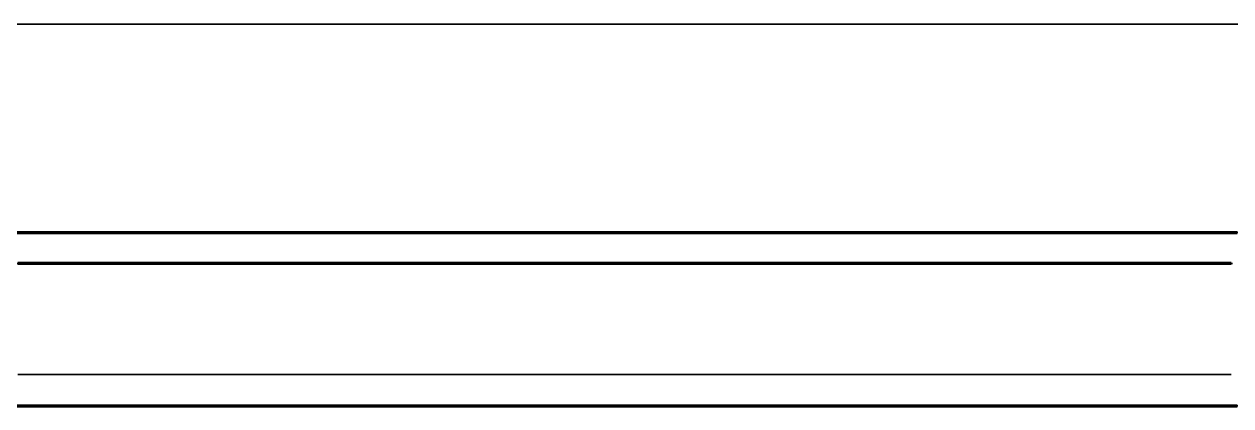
# Model space of a CAD drawing. Header units: millimetres. Extents: x 0 to 1554, y 0 to 420.
# Drawn here: x 131.52 to 138.48, y 285.16 to 287.36 of the extents above; entities that cross this region are included whole.
import ezdxf

# ---------------------------------------------------------------- set-up
doc = ezdxf.new("R2010")
doc.units = ezdxf.units.MM
doc.linetypes.add('IRAM-E-TRAZOS', pattern=[5, 4, -1])
doc.layers.add('01-VISIBLE', color=7, linetype='CONTINUOUS', lineweight=70)
doc.layers.add('02-OCULTA', color=4, linetype='IRAM-E-TRAZOS', lineweight=35)

msp = doc.modelspace()

# ---------------------------------------------------------------- linework, layer by layer
at = {"layer": '01-VISIBLE'}
for points in [[(131.4403, 286.1621), (131.531, 286.1621), (131.6218, 286.1621), (131.7125, 286.1621), (131.8033, 286.1621), (131.894, 286.1621), (131.9848, 286.1621), (132.0755, 286.1621), (132.1663, 286.1621), (132.257, 286.1621), (132.3478, 286.1621), (132.4385, 286.1621), (132.5293, 286.1621), (132.62, 286.1621), (132.7108, 286.1621), (132.8015, 286.1621), (132.8923, 286.1621), (132.983, 286.1621), (133.0738, 286.1621), (133.1645, 286.1621), (133.2553, 286.1621), (133.346, 286.1621), (133.4368, 286.1621), (133.5275, 286.1621), (133.6183, 286.1621), (133.709, 286.1621), (133.7998, 286.1621), (133.8905, 286.1621), (133.9813, 286.1621), (134.072, 286.1621), (134.1628, 286.1621), (134.2535, 286.1621), (134.3443, 286.1621), (134.435, 286.1621), (134.5258, 286.1621), (134.6165, 286.1621), (134.7073, 286.1621), (134.798, 286.1621), (134.8888, 286.1621), (134.9795, 286.1621), (135.0703, 286.1621), (135.161, 286.1621), (135.2518, 286.1621), (135.3425, 286.1621), (135.4333, 286.1621), (135.524, 286.1621), (135.6148, 286.1621), (135.7055, 286.1621), (135.7963, 286.1621), (135.887, 286.1621), (135.9778, 286.1621), (136.0685, 286.1621), (136.1593, 286.1621), (136.25, 286.1621), (136.3408, 286.1621), (136.4315, 286.1621), (136.5223, 286.1621), (136.613, 286.1621), (136.7038, 286.1621), (136.7945, 286.1621), (136.8853, 286.1621), (136.976, 286.1621), (137.0668, 286.1621), (137.1575, 286.1621), (137.2483, 286.1621), (137.339, 286.1621), (137.4298, 286.1621), (137.5205, 286.1621), (137.6113, 286.1621), (137.702, 286.1621), (137.7928, 286.1621), (137.8835, 286.1621), (137.9743, 286.1621), (138.065, 286.1621), (138.1558, 286.1621), (138.2465, 286.1621), (138.3373, 286.1621), (138.428, 286.1621), (138.5188, 286.1621)], [(138.4835, 285.9821), (138.3938, 285.9821), (138.304, 285.9821), (138.2142, 285.9821), (138.1245, 285.9821), (138.0348, 285.9821), (137.945, 285.9821), (137.8553, 285.9821), (137.7655, 285.9821), (137.6758, 285.9821), (137.586, 285.9821), (137.4963, 285.9821), (137.4065, 285.9821), (137.3168, 285.9821), (137.227, 285.9821), (137.1372, 285.9821), (137.0475, 285.9821), (136.9578, 285.9821), (136.868, 285.9821), (136.7783, 285.9821), (136.6885, 285.9821), (136.5988, 285.9821), (136.509, 285.9821), (136.4193, 285.9821), (136.3295, 285.9821), (136.2398, 285.9821), (136.15, 285.9821), (136.0602, 285.9821), (135.9705, 285.9821), (135.8808, 285.9821), (135.791, 285.9821), (135.7013, 285.9821), (135.6115, 285.9821), (135.5218, 285.9821), (135.432, 285.9821), (135.3423, 285.9821), (135.2525, 285.9821), (135.1628, 285.9821), (135.073, 285.9821), (134.9832, 285.9821), (134.8935, 285.9821), (134.8038, 285.9821), (134.714, 285.9821), (134.6243, 285.9821), (134.5345, 285.9821), (134.4447, 285.9821), (134.355, 285.9821), (134.2653, 285.9821), (134.1755, 285.9821), (134.0858, 285.9821), (133.996, 285.9821), (133.9062, 285.9821), (133.8165, 285.9821), (133.7268, 285.9821), (133.637, 285.9821), (133.5473, 285.9821), (133.4575, 285.9821), (133.3678, 285.9821), (133.278, 285.9821), (133.1883, 285.9821), (133.0985, 285.9821), (133.0088, 285.9821), (132.919, 285.9821), (132.8293, 285.9821), (132.7395, 285.9821), (132.6498, 285.9821), (132.56, 285.9821), (132.4703, 285.9821), (132.3805, 285.9821), (132.2908, 285.9821), (132.201, 285.9821), (132.1113, 285.9821), (132.0215, 285.9821), (131.9318, 285.9821), (131.842, 285.9821), (131.7523, 285.9821), (131.6625, 285.9821), (131.5728, 285.9821), (131.483, 285.9821)], [(131.4403, 285.1621), (131.531, 285.1621), (131.6218, 285.1621), (131.7125, 285.1621), (131.8033, 285.1621), (131.894, 285.1621), (131.9848, 285.1621), (132.0755, 285.1621), (132.1663, 285.1621), (132.257, 285.1621), (132.3478, 285.1621), (132.4385, 285.1621), (132.5293, 285.1621), (132.62, 285.1621), (132.7108, 285.1621), (132.8015, 285.1621), (132.8923, 285.1621), (132.983, 285.1621), (133.0738, 285.1621), (133.1645, 285.1621), (133.2553, 285.1621), (133.346, 285.1621), (133.4368, 285.1621), (133.5275, 285.1621), (133.6183, 285.1621), (133.709, 285.1621), (133.7998, 285.1621), (133.8905, 285.1621), (133.9813, 285.1621), (134.072, 285.1621), (134.1628, 285.1621), (134.2535, 285.1621), (134.3443, 285.1621), (134.435, 285.1621), (134.5258, 285.1621), (134.6165, 285.1621), (134.7073, 285.1621), (134.798, 285.1621), (134.8888, 285.1621), (134.9795, 285.1621), (135.0703, 285.1621), (135.161, 285.1621), (135.2518, 285.1621), (135.3425, 285.1621), (135.4333, 285.1621), (135.524, 285.1621), (135.6148, 285.1621), (135.7055, 285.1621), (135.7963, 285.1621), (135.887, 285.1621), (135.9778, 285.1621), (136.0685, 285.1621), (136.1593, 285.1621), (136.25, 285.1621), (136.3408, 285.1621), (136.4315, 285.1621), (136.5223, 285.1621), (136.613, 285.1621), (136.7038, 285.1621), (136.7945, 285.1621), (136.8853, 285.1621), (136.976, 285.1621), (137.0668, 285.1621), (137.1575, 285.1621), (137.2483, 285.1621), (137.339, 285.1621), (137.4298, 285.1621), (137.5205, 285.1621), (137.6113, 285.1621), (137.702, 285.1621), (137.7928, 285.1621), (137.8835, 285.1621), (137.9743, 285.1621), (138.065, 285.1621), (138.1558, 285.1621), (138.2465, 285.1621), (138.3373, 285.1621), (138.428, 285.1621), (138.5188, 285.1621)]]:
    msp.add_lwpolyline(points, dxfattribs=at)
at = {"layer": '02-OCULTA'}
for points in [[(138.535, 287.3621), (138.4463, 287.3621), (138.3575, 287.3621), (138.2688, 287.3621), (138.18, 287.3621), (138.0913, 287.3621), (138.0025, 287.3621), (137.9138, 287.3621), (137.825, 287.3621), (137.7363, 287.3621), (137.6475, 287.3621), (137.5588, 287.3621), (137.47, 287.3621), (137.3813, 287.3621), (137.2925, 287.3621), (137.2038, 287.3621), (137.115, 287.3621), (137.0263, 287.3621), (136.9375, 287.3621), (136.8487, 287.3621), (136.76, 287.3621), (136.6713, 287.3621), (136.5825, 287.3621), (136.4938, 287.3621), (136.405, 287.3621), (136.3162, 287.3621), (136.2275, 287.3621), (136.1388, 287.3621), (136.05, 287.3621), (135.9613, 287.3621), (135.8725, 287.3621), (135.7837, 287.3621), (135.695, 287.3621), (135.6063, 287.3621), (135.5175, 287.3621), (135.4288, 287.3621), (135.34, 287.3621), (135.2512, 287.3621), (135.1625, 287.3621), (135.0738, 287.3621), (134.985, 287.3621), (134.8963, 287.3621), (134.8075, 287.3621), (134.7188, 287.3621), (134.63, 287.3621), (134.5413, 287.3621), (134.4525, 287.3621), (134.3638, 287.3621), (134.275, 287.3621), (134.1863, 287.3621), (134.0975, 287.3621), (134.0088, 287.3621), (133.92, 287.3621), (133.8313, 287.3621), (133.7425, 287.3621), (133.6538, 287.3621), (133.565, 287.3621), (133.4762, 287.3621), (133.3875, 287.3621), (133.2988, 287.3621), (133.21, 287.3621), (133.1213, 287.3621), (133.0325, 287.3621), (132.9437, 287.3621), (132.855, 287.3621), (132.7663, 287.3621), (132.6775, 287.3621), (132.5888, 287.3621), (132.5, 287.3621), (132.4113, 287.3621), (132.3225, 287.3621), (132.2338, 287.3621), (132.145, 287.3621), (132.0563, 287.3621), (131.9675, 287.3621), (131.8787, 287.3621), (131.79, 287.3621), (131.7013, 287.3621), (131.6125, 287.3621), (131.5238, 287.3621), (131.435, 287.3621)], [(131.435, 287.3621), (131.5238, 287.3621), (131.6125, 287.3621), (131.7013, 287.3621), (131.79, 287.3621), (131.8787, 287.3621), (131.9675, 287.3621), (132.0563, 287.3621), (132.145, 287.3621), (132.2338, 287.3621), (132.3225, 287.3621), (132.4113, 287.3621), (132.5, 287.3621), (132.5888, 287.3621), (132.6775, 287.3621), (132.7663, 287.3621), (132.855, 287.3621), (132.9437, 287.3621), (133.0325, 287.3621), (133.1213, 287.3621), (133.21, 287.3621), (133.2988, 287.3621), (133.3875, 287.3621), (133.4762, 287.3621), (133.565, 287.3621), (133.6538, 287.3621), (133.7425, 287.3621), (133.8313, 287.3621), (133.92, 287.3621), (134.0088, 287.3621), (134.0975, 287.3621), (134.1863, 287.3621), (134.275, 287.3621), (134.3638, 287.3621), (134.4525, 287.3621), (134.5413, 287.3621), (134.63, 287.3621), (134.7188, 287.3621), (134.8075, 287.3621), (134.8963, 287.3621), (134.985, 287.3621), (135.0738, 287.3621), (135.1625, 287.3621), (135.2512, 287.3621), (135.34, 287.3621), (135.4288, 287.3621), (135.5175, 287.3621), (135.6063, 287.3621), (135.695, 287.3621), (135.7837, 287.3621), (135.8725, 287.3621), (135.9613, 287.3621), (136.05, 287.3621), (136.1388, 287.3621), (136.2275, 287.3621), (136.3162, 287.3621), (136.405, 287.3621), (136.4938, 287.3621), (136.5825, 287.3621), (136.6713, 287.3621), (136.76, 287.3621), (136.8487, 287.3621), (136.9375, 287.3621), (137.0263, 287.3621), (137.115, 287.3621), (137.2038, 287.3621), (137.2925, 287.3621), (137.3813, 287.3621), (137.47, 287.3621), (137.5588, 287.3621), (137.6475, 287.3621), (137.7363, 287.3621), (137.825, 287.3621), (137.9138, 287.3621), (138.0025, 287.3621), (138.0913, 287.3621), (138.18, 287.3621), (138.2688, 287.3621), (138.3575, 287.3621), (138.4463, 287.3621), (138.535, 287.3621)], [(138.5393, 287.3621), (138.4525, 287.3621), (138.3657, 287.3621), (138.279, 287.3621), (138.1923, 287.3621), (138.1055, 287.3621), (138.0188, 287.3621), (137.932, 287.3621), (137.8452, 287.3621), (137.7585, 287.3621), (137.6718, 287.3621), (137.585, 287.3621), (137.4983, 287.3621), (137.4115, 287.3621), (137.3247, 287.3621), (137.238, 287.3621), (137.1513, 287.3621), (137.0645, 287.3621), (136.9778, 287.3621), (136.891, 287.3621), (136.8043, 287.3621), (136.7175, 287.3621), (136.6308, 287.3621), (136.544, 287.3621), (136.4573, 287.3621), (136.3705, 287.3621), (136.2837, 287.3621), (136.197, 287.3621), (136.1103, 287.3621), (136.0235, 287.3621), (135.9368, 287.3621), (135.85, 287.3621), (135.7632, 287.3621), (135.6765, 287.3621), (135.5898, 287.3621), (135.503, 287.3621), (135.4163, 287.3621), (135.3295, 287.3621), (135.2428, 287.3621), (135.156, 287.3621), (135.0693, 287.3621), (134.9825, 287.3621), (134.8958, 287.3621), (134.809, 287.3621), (134.7223, 287.3621), (134.6355, 287.3621), (134.5488, 287.3621), (134.462, 287.3621), (134.3753, 287.3621), (134.2885, 287.3621), (134.2018, 287.3621), (134.115, 287.3621), (134.0283, 287.3621), (133.9415, 287.3621), (133.8548, 287.3621), (133.768, 287.3621), (133.6813, 287.3621), (133.5945, 287.3621), (133.5078, 287.3621), (133.421, 287.3621), (133.3342, 287.3621), (133.2475, 287.3621), (133.1608, 287.3621), (133.074, 287.3621), (132.9873, 287.3621), (132.9005, 287.3621), (132.8137, 287.3621), (132.727, 287.3621), (132.6403, 287.3621), (132.5535, 287.3621), (132.4668, 287.3621), (132.38, 287.3621), (132.2933, 287.3621), (132.2065, 287.3621), (132.1198, 287.3621), (132.033, 287.3621), (131.9463, 287.3621), (131.8595, 287.3621), (131.7728, 287.3621), (131.686, 287.3621), (131.5993, 287.3621), (131.5125, 287.3621)], [(131.5125, 287.3621), (131.5993, 287.3621), (131.686, 287.3621), (131.7728, 287.3621), (131.8595, 287.3621), (131.9463, 287.3621), (132.033, 287.3621), (132.1198, 287.3621), (132.2065, 287.3621), (132.2933, 287.3621), (132.38, 287.3621), (132.4668, 287.3621), (132.5535, 287.3621), (132.6403, 287.3621), (132.727, 287.3621), (132.8137, 287.3621), (132.9005, 287.3621), (132.9873, 287.3621), (133.074, 287.3621), (133.1608, 287.3621), (133.2475, 287.3621), (133.3342, 287.3621), (133.421, 287.3621), (133.5078, 287.3621), (133.5945, 287.3621), (133.6813, 287.3621), (133.768, 287.3621), (133.8548, 287.3621), (133.9415, 287.3621), (134.0283, 287.3621), (134.115, 287.3621), (134.2018, 287.3621), (134.2885, 287.3621), (134.3753, 287.3621), (134.462, 287.3621), (134.5488, 287.3621), (134.6355, 287.3621), (134.7223, 287.3621), (134.809, 287.3621), (134.8958, 287.3621), (134.9825, 287.3621), (135.0693, 287.3621), (135.156, 287.3621), (135.2428, 287.3621), (135.3295, 287.3621), (135.4163, 287.3621), (135.503, 287.3621), (135.5898, 287.3621), (135.6765, 287.3621), (135.7632, 287.3621), (135.85, 287.3621), (135.9368, 287.3621), (136.0235, 287.3621), (136.1103, 287.3621), (136.197, 287.3621), (136.2837, 287.3621), (136.3705, 287.3621), (136.4573, 287.3621), (136.544, 287.3621), (136.6308, 287.3621), (136.7175, 287.3621), (136.8043, 287.3621), (136.891, 287.3621), (136.9778, 287.3621), (137.0645, 287.3621), (137.1513, 287.3621), (137.238, 287.3621), (137.3247, 287.3621), (137.4115, 287.3621), (137.4983, 287.3621), (137.585, 287.3621), (137.6718, 287.3621), (137.7585, 287.3621), (137.8452, 287.3621), (137.932, 287.3621), (138.0188, 287.3621), (138.1055, 287.3621), (138.1923, 287.3621), (138.279, 287.3621), (138.3657, 287.3621), (138.4525, 287.3621), (138.5393, 287.3621)], [(138.535, 286.1621), (138.4463, 286.1621), (138.3575, 286.1621), (138.2688, 286.1621), (138.18, 286.1621), (138.0913, 286.1621), (138.0025, 286.1621), (137.9138, 286.1621), (137.825, 286.1621), (137.7363, 286.1621), (137.6475, 286.1621), (137.5588, 286.1621), (137.47, 286.1621), (137.3813, 286.1621), (137.2925, 286.1621), (137.2038, 286.1621), (137.115, 286.1621), (137.0263, 286.1621), (136.9375, 286.1621), (136.8487, 286.1621), (136.76, 286.1621), (136.6713, 286.1621), (136.5825, 286.1621), (136.4938, 286.1621), (136.405, 286.1621), (136.3162, 286.1621), (136.2275, 286.1621), (136.1388, 286.1621), (136.05, 286.1621), (135.9613, 286.1621), (135.8725, 286.1621), (135.7837, 286.1621), (135.695, 286.1621), (135.6063, 286.1621), (135.5175, 286.1621), (135.4288, 286.1621), (135.34, 286.1621), (135.2512, 286.1621), (135.1625, 286.1621), (135.0738, 286.1621), (134.985, 286.1621), (134.8963, 286.1621), (134.8075, 286.1621), (134.7188, 286.1621), (134.63, 286.1621), (134.5413, 286.1621), (134.4525, 286.1621), (134.3638, 286.1621), (134.275, 286.1621), (134.1863, 286.1621), (134.0975, 286.1621), (134.0088, 286.1621), (133.92, 286.1621), (133.8313, 286.1621), (133.7425, 286.1621), (133.6538, 286.1621), (133.565, 286.1621), (133.4762, 286.1621), (133.3875, 286.1621), (133.2988, 286.1621), (133.21, 286.1621), (133.1213, 286.1621), (133.0325, 286.1621), (132.9437, 286.1621), (132.855, 286.1621), (132.7663, 286.1621), (132.6775, 286.1621), (132.5888, 286.1621), (132.5, 286.1621), (132.4113, 286.1621), (132.3225, 286.1621), (132.2338, 286.1621), (132.145, 286.1621), (132.0563, 286.1621), (131.9675, 286.1621), (131.8787, 286.1621), (131.79, 286.1621), (131.7013, 286.1621), (131.6125, 286.1621), (131.5238, 286.1621), (131.435, 286.1621)], [(131.435, 286.1621), (131.5238, 286.1621), (131.6125, 286.1621), (131.7013, 286.1621), (131.79, 286.1621), (131.8787, 286.1621), (131.9675, 286.1621), (132.0563, 286.1621), (132.145, 286.1621), (132.2338, 286.1621), (132.3225, 286.1621), (132.4113, 286.1621), (132.5, 286.1621), (132.5888, 286.1621), (132.6775, 286.1621), (132.7663, 286.1621), (132.855, 286.1621), (132.9437, 286.1621), (133.0325, 286.1621), (133.1213, 286.1621), (133.21, 286.1621), (133.2988, 286.1621), (133.3875, 286.1621), (133.4762, 286.1621), (133.565, 286.1621), (133.6538, 286.1621), (133.7425, 286.1621), (133.8313, 286.1621), (133.92, 286.1621), (134.0088, 286.1621), (134.0975, 286.1621), (134.1863, 286.1621), (134.275, 286.1621), (134.3638, 286.1621), (134.4525, 286.1621), (134.5413, 286.1621), (134.63, 286.1621), (134.7188, 286.1621), (134.8075, 286.1621), (134.8963, 286.1621), (134.985, 286.1621), (135.0738, 286.1621), (135.1625, 286.1621), (135.2512, 286.1621), (135.34, 286.1621), (135.4288, 286.1621), (135.5175, 286.1621), (135.6063, 286.1621), (135.695, 286.1621), (135.7837, 286.1621), (135.8725, 286.1621), (135.9613, 286.1621), (136.05, 286.1621), (136.1388, 286.1621), (136.2275, 286.1621), (136.3162, 286.1621), (136.405, 286.1621), (136.4938, 286.1621), (136.5825, 286.1621), (136.6713, 286.1621), (136.76, 286.1621), (136.8487, 286.1621), (136.9375, 286.1621), (137.0263, 286.1621), (137.115, 286.1621), (137.2038, 286.1621), (137.2925, 286.1621), (137.3813, 286.1621), (137.47, 286.1621), (137.5588, 286.1621), (137.6475, 286.1621), (137.7363, 286.1621), (137.825, 286.1621), (137.9138, 286.1621), (138.0025, 286.1621), (138.0913, 286.1621), (138.18, 286.1621), (138.2688, 286.1621), (138.3575, 286.1621), (138.4463, 286.1621), (138.535, 286.1621)], [(138.5188, 286.1621), (138.428, 286.1621), (138.3373, 286.1621), (138.2465, 286.1621), (138.1558, 286.1621), (138.065, 286.1621), (137.9743, 286.1621), (137.8835, 286.1621), (137.7928, 286.1621), (137.702, 286.1621), (137.6113, 286.1621), (137.5205, 286.1621), (137.4298, 286.1621), (137.339, 286.1621), (137.2483, 286.1621), (137.1575, 286.1621), (137.0668, 286.1621), (136.976, 286.1621), (136.8853, 286.1621), (136.7945, 286.1621), (136.7038, 286.1621), (136.613, 286.1621), (136.5223, 286.1621), (136.4315, 286.1621), (136.3408, 286.1621), (136.25, 286.1621), (136.1593, 286.1621), (136.0685, 286.1621), (135.9778, 286.1621), (135.887, 286.1621), (135.7963, 286.1621), (135.7055, 286.1621), (135.6148, 286.1621), (135.524, 286.1621), (135.4333, 286.1621), (135.3425, 286.1621), (135.2518, 286.1621), (135.161, 286.1621), (135.0703, 286.1621), (134.9795, 286.1621), (134.8888, 286.1621), (134.798, 286.1621), (134.7073, 286.1621), (134.6165, 286.1621), (134.5258, 286.1621), (134.435, 286.1621), (134.3443, 286.1621), (134.2535, 286.1621), (134.1628, 286.1621), (134.072, 286.1621), (133.9813, 286.1621), (133.8905, 286.1621), (133.7998, 286.1621), (133.709, 286.1621), (133.6183, 286.1621), (133.5275, 286.1621), (133.4368, 286.1621), (133.346, 286.1621), (133.2553, 286.1621), (133.1645, 286.1621), (133.0738, 286.1621), (132.983, 286.1621), (132.8923, 286.1621), (132.8015, 286.1621), (132.7108, 286.1621), (132.62, 286.1621), (132.5293, 286.1621), (132.4385, 286.1621), (132.3478, 286.1621), (132.257, 286.1621), (132.1663, 286.1621), (132.0755, 286.1621), (131.9848, 286.1621), (131.894, 286.1621), (131.8033, 286.1621), (131.7125, 286.1621), (131.6218, 286.1621), (131.531, 286.1621), (131.4403, 286.1621)], [(138.4971, 286.1621), (138.4079, 286.1621), (138.3188, 286.1621), (138.2296, 286.1621), (138.1405, 286.1621), (138.0513, 286.1621), (137.9622, 286.1621), (137.873, 286.1621), (137.7839, 286.1621), (137.6947, 286.1621), (137.6056, 286.1621), (137.5164, 286.1621), (137.4273, 286.1621), (137.3381, 286.1621), (137.249, 286.1621), (137.1598, 286.1621), (137.0707, 286.1621), (136.9815, 286.1621), (136.8924, 286.1621), (136.8032, 286.1621), (136.7141, 286.1621), (136.6249, 286.1621), (136.5358, 286.1621), (136.4466, 286.1621), (136.3575, 286.1621), (136.2683, 286.1621), (136.1792, 286.1621), (136.09, 286.1621), (136.0009, 286.1621), (135.9117, 286.1621), (135.8226, 286.1621), (135.7334, 286.1621), (135.6442, 286.1621), (135.5551, 286.1621), (135.466, 286.1621), (135.3768, 286.1621), (135.2877, 286.1621), (135.1985, 286.1621), (135.1094, 286.1621), (135.0202, 286.1621), (134.931, 286.1621), (134.8419, 286.1621), (134.7528, 286.1621), (134.6636, 286.1621), (134.5745, 286.1621), (134.4853, 286.1621), (134.3962, 286.1621), (134.307, 286.1621), (134.2178, 286.1621), (134.1287, 286.1621), (134.0396, 286.1621), (133.9504, 286.1621), (133.8613, 286.1621), (133.7721, 286.1621), (133.683, 286.1621), (133.5938, 286.1621), (133.5046, 286.1621), (133.4155, 286.1621), (133.3264, 286.1621), (133.2372, 286.1621), (133.1481, 286.1621), (133.0589, 286.1621), (132.9698, 286.1621), (132.8806, 286.1621), (132.7914, 286.1621), (132.7023, 286.1621), (132.6132, 286.1621), (132.524, 286.1621), (132.4349, 286.1621), (132.3457, 286.1621), (132.2566, 286.1621), (132.1674, 286.1621), (132.0782, 286.1621), (131.9891, 286.1621), (131.9, 286.1621), (131.8108, 286.1621), (131.7217, 286.1621), (131.6325, 286.1621), (131.5434, 286.1621), (131.4542, 286.1621)], [(131.4542, 286.1621), (131.5434, 286.1621), (131.6325, 286.1621), (131.7217, 286.1621), (131.8108, 286.1621), (131.9, 286.1621), (131.9891, 286.1621), (132.0782, 286.1621), (132.1674, 286.1621), (132.2566, 286.1621), (132.3457, 286.1621), (132.4349, 286.1621), (132.524, 286.1621), (132.6132, 286.1621), (132.7023, 286.1621), (132.7914, 286.1621), (132.8806, 286.1621), (132.9698, 286.1621), (133.0589, 286.1621), (133.1481, 286.1621), (133.2372, 286.1621), (133.3264, 286.1621), (133.4155, 286.1621), (133.5046, 286.1621), (133.5938, 286.1621), (133.683, 286.1621), (133.7721, 286.1621), (133.8613, 286.1621), (133.9504, 286.1621), (134.0396, 286.1621), (134.1287, 286.1621), (134.2178, 286.1621), (134.307, 286.1621), (134.3962, 286.1621), (134.4853, 286.1621), (134.5745, 286.1621), (134.6636, 286.1621), (134.7528, 286.1621), (134.8419, 286.1621), (134.931, 286.1621), (135.0202, 286.1621), (135.1094, 286.1621), (135.1985, 286.1621), (135.2877, 286.1621), (135.3768, 286.1621), (135.466, 286.1621), (135.5551, 286.1621), (135.6442, 286.1621), (135.7334, 286.1621), (135.8226, 286.1621), (135.9117, 286.1621), (136.0009, 286.1621), (136.09, 286.1621), (136.1792, 286.1621), (136.2683, 286.1621), (136.3575, 286.1621), (136.4466, 286.1621), (136.5358, 286.1621), (136.6249, 286.1621), (136.7141, 286.1621), (136.8032, 286.1621), (136.8924, 286.1621), (136.9815, 286.1621), (137.0707, 286.1621), (137.1598, 286.1621), (137.249, 286.1621), (137.3381, 286.1621), (137.4273, 286.1621), (137.5164, 286.1621), (137.6056, 286.1621), (137.6947, 286.1621), (137.7839, 286.1621), (137.873, 286.1621), (137.9622, 286.1621), (138.0513, 286.1621), (138.1405, 286.1621), (138.2296, 286.1621), (138.3188, 286.1621), (138.4079, 286.1621), (138.4971, 286.1621)], [(138.5393, 286.1621), (138.4525, 286.1621), (138.3657, 286.1621), (138.279, 286.1621), (138.1923, 286.1621), (138.1055, 286.1621), (138.0188, 286.1621), (137.932, 286.1621), (137.8452, 286.1621), (137.7585, 286.1621), (137.6718, 286.1621), (137.585, 286.1621), (137.4983, 286.1621), (137.4115, 286.1621), (137.3247, 286.1621), (137.238, 286.1621), (137.1513, 286.1621), (137.0645, 286.1621), (136.9778, 286.1621), (136.891, 286.1621), (136.8043, 286.1621), (136.7175, 286.1621), (136.6308, 286.1621), (136.544, 286.1621), (136.4573, 286.1621), (136.3705, 286.1621), (136.2837, 286.1621), (136.197, 286.1621), (136.1103, 286.1621), (136.0235, 286.1621), (135.9368, 286.1621), (135.85, 286.1621), (135.7632, 286.1621), (135.6765, 286.1621), (135.5898, 286.1621), (135.503, 286.1621), (135.4163, 286.1621), (135.3295, 286.1621), (135.2428, 286.1621), (135.156, 286.1621), (135.0693, 286.1621), (134.9825, 286.1621), (134.8958, 286.1621), (134.809, 286.1621), (134.7223, 286.1621), (134.6355, 286.1621), (134.5488, 286.1621), (134.462, 286.1621), (134.3753, 286.1621), (134.2885, 286.1621), (134.2018, 286.1621), (134.115, 286.1621), (134.0283, 286.1621), (133.9415, 286.1621), (133.8548, 286.1621), (133.768, 286.1621), (133.6813, 286.1621), (133.5945, 286.1621), (133.5078, 286.1621), (133.421, 286.1621), (133.3342, 286.1621), (133.2475, 286.1621), (133.1608, 286.1621), (133.074, 286.1621), (132.9873, 286.1621), (132.9005, 286.1621), (132.8137, 286.1621), (132.727, 286.1621), (132.6403, 286.1621), (132.5535, 286.1621), (132.4668, 286.1621), (132.38, 286.1621), (132.2933, 286.1621), (132.2065, 286.1621), (132.1198, 286.1621), (132.033, 286.1621), (131.9463, 286.1621), (131.8595, 286.1621), (131.7728, 286.1621), (131.686, 286.1621), (131.5993, 286.1621), (131.5125, 286.1621)], [(131.5125, 286.1621), (131.5993, 286.1621), (131.686, 286.1621), (131.7728, 286.1621), (131.8595, 286.1621), (131.9463, 286.1621), (132.033, 286.1621), (132.1198, 286.1621), (132.2065, 286.1621), (132.2933, 286.1621), (132.38, 286.1621), (132.4668, 286.1621), (132.5535, 286.1621), (132.6403, 286.1621), (132.727, 286.1621), (132.8137, 286.1621), (132.9005, 286.1621), (132.9873, 286.1621), (133.074, 286.1621), (133.1608, 286.1621), (133.2475, 286.1621), (133.3342, 286.1621), (133.421, 286.1621), (133.5078, 286.1621), (133.5945, 286.1621), (133.6813, 286.1621), (133.768, 286.1621), (133.8548, 286.1621), (133.9415, 286.1621), (134.0283, 286.1621), (134.115, 286.1621), (134.2018, 286.1621), (134.2885, 286.1621), (134.3753, 286.1621), (134.462, 286.1621), (134.5488, 286.1621), (134.6355, 286.1621), (134.7223, 286.1621), (134.809, 286.1621), (134.8958, 286.1621), (134.9825, 286.1621), (135.0693, 286.1621), (135.156, 286.1621), (135.2428, 286.1621), (135.3295, 286.1621), (135.4163, 286.1621), (135.503, 286.1621), (135.5898, 286.1621), (135.6765, 286.1621), (135.7632, 286.1621), (135.85, 286.1621), (135.9368, 286.1621), (136.0235, 286.1621), (136.1103, 286.1621), (136.197, 286.1621), (136.2837, 286.1621), (136.3705, 286.1621), (136.4573, 286.1621), (136.544, 286.1621), (136.6308, 286.1621), (136.7175, 286.1621), (136.8043, 286.1621), (136.891, 286.1621), (136.9778, 286.1621), (137.0645, 286.1621), (137.1513, 286.1621), (137.238, 286.1621), (137.3247, 286.1621), (137.4115, 286.1621), (137.4983, 286.1621), (137.585, 286.1621), (137.6718, 286.1621), (137.7585, 286.1621), (137.8452, 286.1621), (137.932, 286.1621), (138.0188, 286.1621), (138.1055, 286.1621), (138.1923, 286.1621), (138.279, 286.1621), (138.3657, 286.1621), (138.4525, 286.1621), (138.5393, 286.1621)], [(138.492, 285.9821), (138.4029, 285.9821), (138.3138, 285.9821), (138.2246, 285.9821), (138.1355, 285.9821), (138.0464, 285.9821), (137.9573, 285.9821), (137.8682, 285.9821), (137.7791, 285.9821), (137.69, 285.9821), (137.6009, 285.9821), (137.5118, 285.9821), (137.4227, 285.9821), (137.3335, 285.9821), (137.2444, 285.9821), (137.1553, 285.9821), (137.0662, 285.9821), (136.9771, 285.9821), (136.888, 285.9821), (136.7989, 285.9821), (136.7098, 285.9821), (136.6207, 285.9821), (136.5316, 285.9821), (136.4424, 285.9821), (136.3533, 285.9821), (136.2642, 285.9821), (136.1751, 285.9821), (136.086, 285.9821), (135.9969, 285.9821), (135.9078, 285.9821), (135.8187, 285.9821), (135.7296, 285.9821), (135.6405, 285.9821), (135.5513, 285.9821), (135.4622, 285.9821), (135.3731, 285.9821), (135.284, 285.9821), (135.1949, 285.9821), (135.1058, 285.9821), (135.0167, 285.9821), (134.9276, 285.9821), (134.8385, 285.9821), (134.7494, 285.9821), (134.6602, 285.9821), (134.5711, 285.9821), (134.482, 285.9821), (134.3929, 285.9821), (134.3038, 285.9821), (134.2147, 285.9821), (134.1256, 285.9821), (134.0365, 285.9821), (133.9474, 285.9821), (133.8583, 285.9821), (133.7691, 285.9821), (133.68, 285.9821), (133.5909, 285.9821), (133.5018, 285.9821), (133.4127, 285.9821), (133.3236, 285.9821), (133.2345, 285.9821), (133.1454, 285.9821), (133.0563, 285.9821), (132.9672, 285.9821), (132.878, 285.9821), (132.7889, 285.9821), (132.6998, 285.9821), (132.6107, 285.9821), (132.5216, 285.9821), (132.4325, 285.9821), (132.3434, 285.9821), (132.2543, 285.9821), (132.1652, 285.9821), (132.0761, 285.9821), (131.9869, 285.9821), (131.8978, 285.9821), (131.8087, 285.9821), (131.7196, 285.9821), (131.6305, 285.9821), (131.5414, 285.9821), (131.4523, 285.9821)], [(131.483, 285.3421), (131.5728, 285.3421), (131.6625, 285.3421), (131.7523, 285.3421), (131.842, 285.3421), (131.9318, 285.3421), (132.0215, 285.3421), (132.1113, 285.3421), (132.201, 285.3421), (132.2908, 285.3421), (132.3805, 285.3421), (132.4703, 285.3421), (132.56, 285.3421), (132.6498, 285.3421), (132.7395, 285.3421), (132.8293, 285.3421), (132.919, 285.3421), (133.0088, 285.3421), (133.0985, 285.3421), (133.1883, 285.3421), (133.278, 285.3421), (133.3678, 285.3421), (133.4575, 285.3421), (133.5473, 285.3421), (133.637, 285.3421), (133.7268, 285.3421), (133.8165, 285.3421), (133.9062, 285.3421), (133.996, 285.3421), (134.0858, 285.3421), (134.1755, 285.3421), (134.2653, 285.3421), (134.355, 285.3421), (134.4447, 285.3421), (134.5345, 285.3421), (134.6243, 285.3421), (134.714, 285.3421), (134.8038, 285.3421), (134.8935, 285.3421), (134.9832, 285.3421), (135.073, 285.3421), (135.1628, 285.3421), (135.2525, 285.3421), (135.3423, 285.3421), (135.432, 285.3421), (135.5218, 285.3421), (135.6115, 285.3421), (135.7013, 285.3421), (135.791, 285.3421), (135.8808, 285.3421), (135.9705, 285.3421), (136.0602, 285.3421), (136.15, 285.3421), (136.2398, 285.3421), (136.3295, 285.3421), (136.4193, 285.3421), (136.509, 285.3421), (136.5988, 285.3421), (136.6885, 285.3421), (136.7783, 285.3421), (136.868, 285.3421), (136.9578, 285.3421), (137.0475, 285.3421), (137.1372, 285.3421), (137.227, 285.3421), (137.3168, 285.3421), (137.4065, 285.3421), (137.4963, 285.3421), (137.586, 285.3421), (137.6758, 285.3421), (137.7655, 285.3421), (137.8553, 285.3421), (137.945, 285.3421), (138.0348, 285.3421), (138.1245, 285.3421), (138.2142, 285.3421), (138.304, 285.3421), (138.3938, 285.3421), (138.4835, 285.3421)], [(131.483, 285.3421), (131.5728, 285.3421), (131.6625, 285.3421), (131.7523, 285.3421), (131.842, 285.3421), (131.9318, 285.3421), (132.0215, 285.3421), (132.1113, 285.3421), (132.201, 285.3421), (132.2908, 285.3421), (132.3805, 285.3421), (132.4703, 285.3421), (132.56, 285.3421), (132.6498, 285.3421), (132.7395, 285.3421), (132.8293, 285.3421), (132.919, 285.3421), (133.0088, 285.3421), (133.0985, 285.3421), (133.1883, 285.3421), (133.278, 285.3421), (133.3678, 285.3421), (133.4575, 285.3421), (133.5473, 285.3421), (133.637, 285.3421), (133.7268, 285.3421), (133.8165, 285.3421), (133.9062, 285.3421), (133.996, 285.3421), (134.0858, 285.3421), (134.1755, 285.3421), (134.2653, 285.3421), (134.355, 285.3421), (134.4447, 285.3421), (134.5345, 285.3421), (134.6243, 285.3421), (134.714, 285.3421), (134.8038, 285.3421), (134.8935, 285.3421), (134.9832, 285.3421), (135.073, 285.3421), (135.1628, 285.3421), (135.2525, 285.3421), (135.3423, 285.3421), (135.432, 285.3421), (135.5218, 285.3421), (135.6115, 285.3421), (135.7013, 285.3421), (135.791, 285.3421), (135.8808, 285.3421), (135.9705, 285.3421), (136.0602, 285.3421), (136.15, 285.3421), (136.2398, 285.3421), (136.3295, 285.3421), (136.4193, 285.3421), (136.509, 285.3421), (136.5988, 285.3421), (136.6885, 285.3421), (136.7783, 285.3421), (136.868, 285.3421), (136.9578, 285.3421), (137.0475, 285.3421), (137.1372, 285.3421), (137.227, 285.3421), (137.3168, 285.3421), (137.4065, 285.3421), (137.4963, 285.3421), (137.586, 285.3421), (137.6758, 285.3421), (137.7655, 285.3421), (137.8553, 285.3421), (137.945, 285.3421), (138.0348, 285.3421), (138.1245, 285.3421), (138.2142, 285.3421), (138.304, 285.3421), (138.3938, 285.3421), (138.4835, 285.3421)], [(138.535, 285.1621), (138.4463, 285.1621), (138.3575, 285.1621), (138.2688, 285.1621), (138.18, 285.1621), (138.0913, 285.1621), (138.0025, 285.1621), (137.9138, 285.1621), (137.825, 285.1621), (137.7363, 285.1621), (137.6475, 285.1621), (137.5588, 285.1621), (137.47, 285.1621), (137.3813, 285.1621), (137.2925, 285.1621), (137.2038, 285.1621), (137.115, 285.1621), (137.0263, 285.1621), (136.9375, 285.1621), (136.8487, 285.1621), (136.76, 285.1621), (136.6713, 285.1621), (136.5825, 285.1621), (136.4938, 285.1621), (136.405, 285.1621), (136.3162, 285.1621), (136.2275, 285.1621), (136.1388, 285.1621), (136.05, 285.1621), (135.9613, 285.1621), (135.8725, 285.1621), (135.7837, 285.1621), (135.695, 285.1621), (135.6063, 285.1621), (135.5175, 285.1621), (135.4288, 285.1621), (135.34, 285.1621), (135.2512, 285.1621), (135.1625, 285.1621), (135.0738, 285.1621), (134.985, 285.1621), (134.8963, 285.1621), (134.8075, 285.1621), (134.7188, 285.1621), (134.63, 285.1621), (134.5413, 285.1621), (134.4525, 285.1621), (134.3638, 285.1621), (134.275, 285.1621), (134.1863, 285.1621), (134.0975, 285.1621), (134.0088, 285.1621), (133.92, 285.1621), (133.8313, 285.1621), (133.7425, 285.1621), (133.6538, 285.1621), (133.565, 285.1621), (133.4762, 285.1621), (133.3875, 285.1621), (133.2988, 285.1621), (133.21, 285.1621), (133.1213, 285.1621), (133.0325, 285.1621), (132.9437, 285.1621), (132.855, 285.1621), (132.7663, 285.1621), (132.6775, 285.1621), (132.5888, 285.1621), (132.5, 285.1621), (132.4113, 285.1621), (132.3225, 285.1621), (132.2338, 285.1621), (132.145, 285.1621), (132.0563, 285.1621), (131.9675, 285.1621), (131.8787, 285.1621), (131.79, 285.1621), (131.7013, 285.1621), (131.6125, 285.1621), (131.5238, 285.1621), (131.435, 285.1621)], [(131.435, 285.1621), (131.5238, 285.1621), (131.6125, 285.1621), (131.7013, 285.1621), (131.79, 285.1621), (131.8787, 285.1621), (131.9675, 285.1621), (132.0563, 285.1621), (132.145, 285.1621), (132.2338, 285.1621), (132.3225, 285.1621), (132.4113, 285.1621), (132.5, 285.1621), (132.5888, 285.1621), (132.6775, 285.1621), (132.7663, 285.1621), (132.855, 285.1621), (132.9437, 285.1621), (133.0325, 285.1621), (133.1213, 285.1621), (133.21, 285.1621), (133.2988, 285.1621), (133.3875, 285.1621), (133.4762, 285.1621), (133.565, 285.1621), (133.6538, 285.1621), (133.7425, 285.1621), (133.8313, 285.1621), (133.92, 285.1621), (134.0088, 285.1621), (134.0975, 285.1621), (134.1863, 285.1621), (134.275, 285.1621), (134.3638, 285.1621), (134.4525, 285.1621), (134.5413, 285.1621), (134.63, 285.1621), (134.7188, 285.1621), (134.8075, 285.1621), (134.8963, 285.1621), (134.985, 285.1621), (135.0738, 285.1621), (135.1625, 285.1621), (135.2512, 285.1621), (135.34, 285.1621), (135.4288, 285.1621), (135.5175, 285.1621), (135.6063, 285.1621), (135.695, 285.1621), (135.7837, 285.1621), (135.8725, 285.1621), (135.9613, 285.1621), (136.05, 285.1621), (136.1388, 285.1621), (136.2275, 285.1621), (136.3162, 285.1621), (136.405, 285.1621), (136.4938, 285.1621), (136.5825, 285.1621), (136.6713, 285.1621), (136.76, 285.1621), (136.8487, 285.1621), (136.9375, 285.1621), (137.0263, 285.1621), (137.115, 285.1621), (137.2038, 285.1621), (137.2925, 285.1621), (137.3813, 285.1621), (137.47, 285.1621), (137.5588, 285.1621), (137.6475, 285.1621), (137.7363, 285.1621), (137.825, 285.1621), (137.9138, 285.1621), (138.0025, 285.1621), (138.0913, 285.1621), (138.18, 285.1621), (138.2688, 285.1621), (138.3575, 285.1621), (138.4463, 285.1621), (138.535, 285.1621)], [(138.5188, 285.1621), (138.428, 285.1621), (138.3373, 285.1621), (138.2465, 285.1621), (138.1558, 285.1621), (138.065, 285.1621), (137.9743, 285.1621), (137.8835, 285.1621), (137.7928, 285.1621), (137.702, 285.1621), (137.6113, 285.1621), (137.5205, 285.1621), (137.4298, 285.1621), (137.339, 285.1621), (137.2483, 285.1621), (137.1575, 285.1621), (137.0668, 285.1621), (136.976, 285.1621), (136.8853, 285.1621), (136.7945, 285.1621), (136.7038, 285.1621), (136.613, 285.1621), (136.5223, 285.1621), (136.4315, 285.1621), (136.3408, 285.1621), (136.25, 285.1621), (136.1593, 285.1621), (136.0685, 285.1621), (135.9778, 285.1621), (135.887, 285.1621), (135.7963, 285.1621), (135.7055, 285.1621), (135.6148, 285.1621), (135.524, 285.1621), (135.4333, 285.1621), (135.3425, 285.1621), (135.2518, 285.1621), (135.161, 285.1621), (135.0703, 285.1621), (134.9795, 285.1621), (134.8888, 285.1621), (134.798, 285.1621), (134.7073, 285.1621), (134.6165, 285.1621), (134.5258, 285.1621), (134.435, 285.1621), (134.3443, 285.1621), (134.2535, 285.1621), (134.1628, 285.1621), (134.072, 285.1621), (133.9813, 285.1621), (133.8905, 285.1621), (133.7998, 285.1621), (133.709, 285.1621), (133.6183, 285.1621), (133.5275, 285.1621), (133.4368, 285.1621), (133.346, 285.1621), (133.2553, 285.1621), (133.1645, 285.1621), (133.0738, 285.1621), (132.983, 285.1621), (132.8923, 285.1621), (132.8015, 285.1621), (132.7108, 285.1621), (132.62, 285.1621), (132.5293, 285.1621), (132.4385, 285.1621), (132.3478, 285.1621), (132.257, 285.1621), (132.1663, 285.1621), (132.0755, 285.1621), (131.9848, 285.1621), (131.894, 285.1621), (131.8033, 285.1621), (131.7125, 285.1621), (131.6218, 285.1621), (131.531, 285.1621), (131.4403, 285.1621)]]:
    msp.add_lwpolyline(points, dxfattribs=at)

doc.saveas('drawing.dxf')
